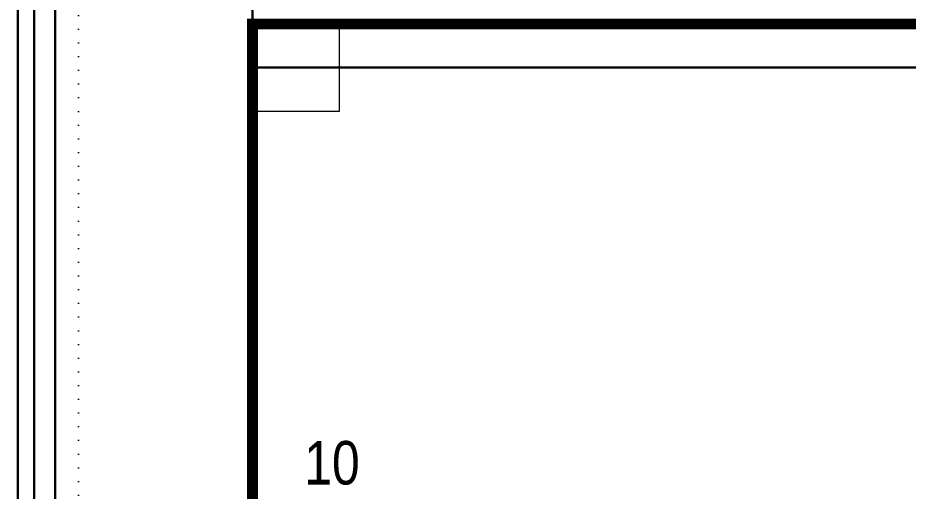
# Model space of a CAD drawing. Header units: metres. Extents: x -13194 to 152406, y -4219 to 19791.
# Drawn here: x 61999 to 62818, y 3651 to 4086 of the extents above; entities that cross this region are included whole.
import ezdxf
from ezdxf.enums import TextEntityAlignment as Align

# ---------------------------------------------------------------- set-up
doc = ezdxf.new("R2010")
doc.units = ezdxf.units.M
doc.header["$LTSCALE"] = 100
doc.header["$MEASUREMENT"] = 0
doc.linetypes.add('DOT2', pattern=[0.125, 0, -0.125])
doc.linetypes.add('HIDDEN', pattern=[0.375, 0.25, -0.125])
doc.layers.get('0').update_dxf_attribs({"color": 9, "lineweight": 9})
for name, color, linetype, lineweight in [('01', 9, 'Continuous', 9), ('06D', 9, 'Continuous', 9), ('20', 9, 'DOT2', 9), ('21', 9, 'Continuous', 9), ('E-BUSBAR', 7, 'Continuous', 30), ('E-LINYE', 7, 'Continuous', 30)]:
    doc.layers.add(name, color=color, linetype=linetype, lineweight=lineweight)
doc.styles.add('MuuM_TEXT-STANDART', font='ARIALN.TTF')

# ---------------------------------------------------------------- blocks, each defined once
blk = doc.blocks.new('p-kolon_80x80')
blk.add_lwpolyline([(-40, -40), (40, -40), (40, 40), (-40, 40)], close=True)
blk = doc.blocks.new('1.bod.mimari.elk')
at = {"layer": '01'}
blk.add_blockref('p-kolon_80x80', (6100, -4590), dxfattribs=at)
blk = doc.blocks.new('p-işyeri')
at = {"color": 0, "const_width": 2}
blk.add_lwpolyline([(200, 0), (200, 700), (-200, 700), (-200, 0)], close=True, dxfattribs=at)
blk = doc.blocks.new('1.bod.mimari1.elk')
at = {"layer": '06D', "linetype": 'DOT2'}
blk.add_lwpolyline([(5900, -2652.1), (5900, -7740, 0.414214), (6200, -8040)], format="xyb", dxfattribs=at)
at = {"layer": '20', "linetype": 'DOT2', "ltscale": 2, "const_width": 10}
blk.add_lwpolyline([(6060, -5350), (6060, -4550), (6740, -4550)], dxfattribs=at)
at = {"layer": '20', "ltscale": 2, "const_width": 5}
blk.add_lwpolyline([(6820, -6550), (6060, -6550), (6060, -4550), (6820, -4550)], close=True, dxfattribs=at)
at = {"layer": '06D', "color": 89, "linetype": 'HIDDEN', "true_color": 0x2e4d23, "rotation": 90}
for p in [(6760, -4390), (6760, -4790)]:
    blk.add_blockref('p-işyeri', p, dxfattribs=at)
at = {"layer": '21', "style": 'MuuM_TEXT-STANDART'}
blk.add_text('10', height=40, dxfattribs=at).set_placement((6107.52, -4985.35), align=Align.BOTTOM_LEFT)

msp = doc.modelspace()

# ---------------------------------------------------------------- linework, layer by layer
at = {"layer": 'E-BUSBAR', "color": 3}
for p, q in [((61999.44, 6635.27), (61999.44, 3245.99)), ((62014.44, 6635.27), (62014.44, 3245.99))]:
    msp.add_line(p, q, dxfattribs=at)
at = {"layer": 'E-LINYE', "color": 4}
msp.add_line((62033.92, 2572.25), (62033.92, 4383.25), dxfattribs=at)

# ---------------------------------------------------------------- block references
at = {"layer": '06D'}
for name in ['1.bod.mimari.elk', '1.bod.mimari1.elk']:
    msp.add_blockref(name, (56155.16, 8630), dxfattribs=at)

doc.saveas('drawing.dxf')
